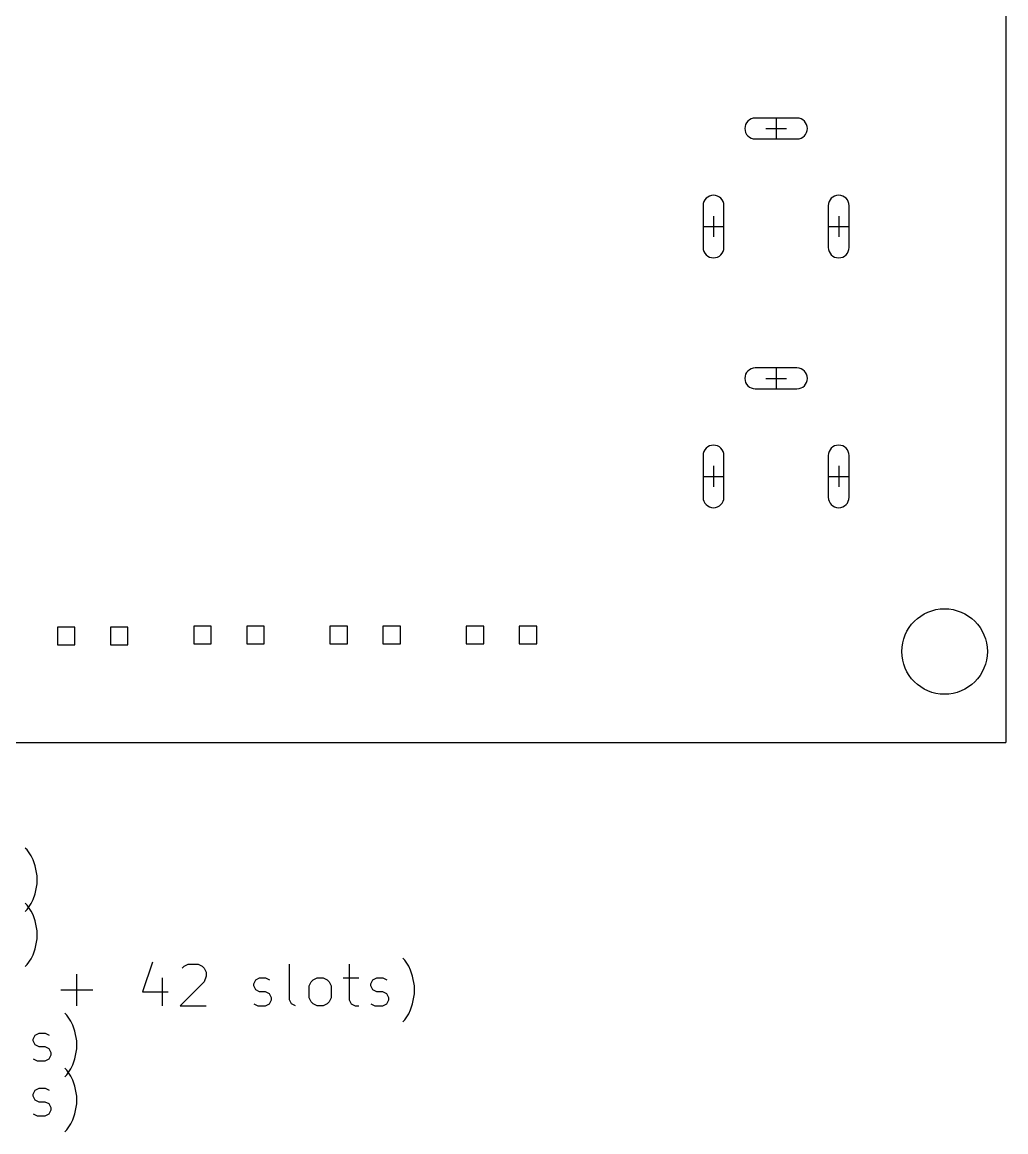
# Model space of a CAD drawing. Extents: x -2 to 95, y -116 to 0.
# Drawn here: x 47.6 to 94.7, y -113.5 to -60.3 of the extents above; entities that cross this region are included whole.
import ezdxf

# ---------------------------------------------------------------- set-up
doc = ezdxf.new("R2010")
doc.units = 0
doc.layers.add('BLACK', color=7, linetype='CONTINUOUS')

msp = doc.modelspace()

# ---------------------------------------------------------------- linework, layer by layer
at = {"layer": 'BLACK', "linetype": 'CONTINUOUS'}
for p, q in [((94.72, 0), (94.73, -94.86)), ((84.72, -64.9175), (82.72, -64.9175)), ((83.22, -65.4175), (84.22, -65.4175)), ((83.72, -64.9175), (83.72, -65.9175)), ((82.72, -65.9175), (84.72, -65.9175)), ((80.22, -69.1175), (80.22, -71.1175)), ((81.22, -71.1175), (81.22, -69.1175)), ((86.22, -69.1175), (86.22, -71.1175)), ((87.22, -71.1175), (87.22, -69.1175)), ((80.72, -69.6175), (80.72, -70.6175)), ((86.72, -69.6175), (86.72, -70.6175)), ((80.22, -70.1175), (81.22, -70.1175)), ((86.22, -70.1175), (87.22, -70.1175)), ((84.72, -76.8975), (82.72, -76.8975)), ((83.72, -76.8975), (83.72, -77.8975)), ((83.22, -77.3975), (84.22, -77.3975)), ((82.72, -77.8975), (84.72, -77.8975)), ((80.22, -81.0975), (80.22, -83.0975)), ((81.22, -83.0975), (81.22, -81.0975)), ((86.22, -81.0975), (86.22, -83.0975)), ((87.22, -83.0975), (87.22, -81.0975)), ((80.72, -81.5975), (80.72, -82.5975)), ((86.72, -81.5975), (86.72, -82.5975)), ((80.22, -82.0975), (81.22, -82.0975)), ((86.22, -82.0975), (87.22, -82.0975)), ((50.108933, -89.330067), (49.267467, -89.330067)), ((49.267467, -89.330067), (49.267467, -90.171533)), ((50.108933, -90.171533), (50.108933, -89.330067)), ((52.648933, -89.330067), (51.807467, -89.330067)), ((51.807467, -89.330067), (51.807467, -90.171533)), ((52.648933, -90.171533), (52.648933, -89.330067)), ((56.642933, -89.279267), (55.801467, -89.279267)), ((55.801467, -89.279267), (55.801467, -90.120733)), ((56.642933, -90.120733), (56.642933, -89.279267)), ((59.182933, -89.279267), (58.341467, -89.279267)), ((58.341467, -89.279267), (58.341467, -90.120733)), ((59.182933, -90.120733), (59.182933, -89.279267)), ((63.176833, -89.279267), (62.335367, -89.279267)), ((62.335367, -89.279267), (62.335367, -90.120733)), ((63.176833, -90.120733), (63.176833, -89.279267)), ((65.716833, -89.279267), (64.875367, -89.279267)), ((64.875367, -89.279267), (64.875367, -90.120733)), ((65.716833, -90.120733), (65.716833, -89.279267)), ((69.710733, -89.279267), (68.869267, -89.279267)), ((68.869267, -89.279267), (68.869267, -90.120733)), ((69.710733, -90.120733), (69.710733, -89.279267)), ((72.250733, -89.279267), (71.409267, -89.279267)), ((71.409267, -89.279267), (71.409267, -90.120733)), ((72.250733, -90.120733), (72.250733, -89.279267)), ((49.267467, -90.171533), (50.108933, -90.171533)), ((51.807467, -90.171533), (52.648933, -90.171533)), ((55.801467, -90.120733), (56.642933, -90.120733)), ((58.341467, -90.120733), (59.182933, -90.120733)), ((62.335367, -90.120733), (63.176833, -90.120733)), ((64.875367, -90.120733), (65.716833, -90.120733)), ((68.869267, -90.120733), (69.710733, -90.120733)), ((71.409267, -90.120733), (72.250733, -90.120733)), ((0.07, -94.85), (94.73, -94.86)), ((47.820868, -100.009361), (47.72563, -99.914123)), ((48.011344, -100.295076), (47.820868, -100.009361)), ((48.106582, -100.485552), (48.011344, -100.295076)), ((48.20182, -100.771266), (48.106582, -100.485552)), ((48.297058, -101.247457), (48.20182, -100.771266)), ((48.297058, -101.628409), (48.297058, -101.247457)), ((48.106582, -102.390314), (48.20182, -102.1046)), ((48.20182, -102.1046), (48.297058, -101.628409)), ((47.820868, -102.649361), (47.72563, -102.554123)), ((47.820868, -102.866504), (48.011344, -102.58079)), ((48.011344, -102.935076), (47.820868, -102.649361)), ((48.011344, -102.58079), (48.106582, -102.390314)), ((47.72563, -102.961742), (47.820868, -102.866504)), ((48.106582, -103.125552), (48.011344, -102.935076)), ((48.20182, -103.411266), (48.106582, -103.125552)), ((48.297058, -103.887457), (48.20182, -103.411266)), ((48.20182, -104.7446), (48.297058, -104.268409)), ((48.297058, -104.268409), (48.297058, -103.887457)), ((48.106582, -105.030314), (48.20182, -104.7446)), ((47.820868, -105.506504), (48.011344, -105.22079)), ((48.011344, -105.22079), (48.106582, -105.030314)), ((65.916108, -105.289361), (65.82087, -105.194123)), ((66.106584, -105.575076), (65.916108, -105.289361)), ((47.72563, -105.601742), (47.820868, -105.506504)), ((53.820868, -105.3846), (53.344678, -106.813171)), ((55.24944, -105.670314), (55.344678, -105.575076)), ((55.344678, -105.575076), (55.535154, -105.479838)), ((55.535154, -105.479838), (56.011345, -105.479838)), ((56.011345, -105.479838), (56.201821, -105.575076)), ((56.201821, -105.575076), (56.297059, -105.670314)), ((56.297059, -105.670314), (56.392297, -105.86079)), ((56.392297, -105.86079), (56.392297, -106.051266)), ((60.392298, -107.194123), (60.392298, -105.479838)), ((63.249441, -105.479838), (63.249441, -107.194123)), ((66.201822, -105.765552), (66.106584, -105.575076)), ((66.29706, -106.051266), (66.201822, -105.765552)), ((50.201821, -107.479838), (50.201821, -105.956028)), ((54.297059, -106.146504), (54.297059, -107.479838)), ((56.297059, -106.33698), (55.154202, -107.479838)), ((56.392297, -106.051266), (56.297059, -106.33698)), ((58.678012, -106.432219), (58.77325, -106.241742)), ((58.77325, -106.241742), (58.963726, -106.146504)), ((58.963726, -106.146504), (59.24944, -106.146504)), ((59.24944, -106.146504), (59.439917, -106.241742)), ((61.344679, -106.527457), (61.439917, -106.33698)), ((61.439917, -106.33698), (61.535155, -106.241742)), ((61.535155, -106.241742), (61.725631, -106.146504)), ((61.725631, -106.146504), (62.011346, -106.146504)), ((62.011346, -106.146504), (62.201822, -106.241742)), ((62.201822, -106.241742), (62.29706, -106.33698)), ((62.29706, -106.33698), (62.392298, -106.527457)), ((62.963727, -106.146504), (63.725631, -106.146504)), ((64.29706, -106.432219), (64.392298, -106.241742)), ((64.392298, -106.241742), (64.582774, -106.146504)), ((64.582774, -106.146504), (64.868488, -106.146504)), ((64.868488, -106.146504), (65.058965, -106.241742)), ((66.392298, -106.527457), (66.29706, -106.051266)), ((49.439916, -106.717933), (50.963726, -106.717933)), ((53.344678, -106.813171), (54.582773, -106.813171)), ((58.678012, -106.527457), (58.678012, -106.432219)), ((58.77325, -106.717933), (58.678012, -106.527457)), ((58.963726, -106.813171), (58.77325, -106.717933)), ((59.24944, -106.813171), (58.963726, -106.813171)), ((59.439917, -106.908409), (59.24944, -106.813171)), ((59.535155, -107.098885), (59.439917, -106.908409)), ((61.344679, -107.098885), (61.344679, -106.527457)), ((62.392298, -106.527457), (62.392298, -107.098885)), ((64.29706, -106.527457), (64.29706, -106.432219)), ((64.392298, -106.717933), (64.29706, -106.527457)), ((64.582774, -106.813171), (64.392298, -106.717933)), ((64.868488, -106.813171), (64.582774, -106.813171)), ((65.058965, -106.908409), (64.868488, -106.813171)), ((65.154203, -107.098885), (65.058965, -106.908409)), ((66.29706, -107.3846), (66.392298, -106.908409)), ((66.392298, -106.908409), (66.392298, -106.527457)), ((58.678012, -107.3846), (58.868488, -107.479838)), ((59.24944, -107.479838), (59.439917, -107.3846)), ((59.439917, -107.3846), (59.535155, -107.194123)), ((59.535155, -107.194123), (59.535155, -107.098885)), ((60.487536, -107.3846), (60.392298, -107.194123)), ((60.678012, -107.479838), (60.487536, -107.3846)), ((61.439917, -107.289361), (61.344679, -107.098885)), ((61.535155, -107.3846), (61.439917, -107.289361)), ((61.725631, -107.479838), (61.535155, -107.3846)), ((62.201822, -107.3846), (62.011346, -107.479838)), ((62.29706, -107.289361), (62.201822, -107.3846)), ((62.392298, -107.098885), (62.29706, -107.289361)), ((63.249441, -107.194123), (63.344679, -107.3846)), ((63.344679, -107.3846), (63.535155, -107.479838)), ((64.29706, -107.3846), (64.487536, -107.479838)), ((64.868488, -107.479838), (65.058965, -107.3846)), ((65.058965, -107.3846), (65.154203, -107.194123)), ((65.154203, -107.194123), (65.154203, -107.098885)), ((66.201822, -107.670314), (66.29706, -107.3846)), ((49.72563, -107.929361), (49.630392, -107.834123)), ((49.916106, -108.215076), (49.72563, -107.929361)), ((55.154202, -107.479838), (56.392297, -107.479838)), ((58.868488, -107.479838), (59.24944, -107.479838)), ((62.011346, -107.479838), (61.725631, -107.479838)), ((63.535155, -107.479838), (63.725631, -107.479838)), ((64.487536, -107.479838), (64.868488, -107.479838)), ((65.916108, -108.146504), (66.106584, -107.86079)), ((66.106584, -107.86079), (66.201822, -107.670314)), ((50.011344, -108.405552), (49.916106, -108.215076)), ((50.106582, -108.691266), (50.011344, -108.405552)), ((65.82087, -108.241742), (65.916108, -108.146504)), ((48.106582, -109.072219), (48.20182, -108.881742)), ((48.20182, -108.881742), (48.392296, -108.786504)), ((48.392296, -108.786504), (48.67801, -108.786504)), ((48.67801, -108.786504), (48.868487, -108.881742)), ((50.20182, -109.167457), (50.106582, -108.691266)), ((48.106582, -109.167457), (48.106582, -109.072219)), ((48.20182, -109.357933), (48.106582, -109.167457)), ((48.392296, -109.453171), (48.20182, -109.357933)), ((48.67801, -109.453171), (48.392296, -109.453171)), ((48.868487, -109.548409), (48.67801, -109.453171)), ((48.963725, -109.738885), (48.868487, -109.548409)), ((50.106582, -110.0246), (50.20182, -109.548409)), ((50.20182, -109.548409), (50.20182, -109.167457)), ((48.106582, -110.0246), (48.297058, -110.119838)), ((48.297058, -110.119838), (48.67801, -110.119838)), ((48.67801, -110.119838), (48.868487, -110.0246)), ((48.868487, -110.0246), (48.963725, -109.834123)), ((48.963725, -109.834123), (48.963725, -109.738885)), ((50.011344, -110.310314), (50.106582, -110.0246)), ((49.72563, -110.569361), (49.630392, -110.474123)), ((49.72563, -110.786504), (49.916106, -110.50079)), ((49.916106, -110.855076), (49.72563, -110.569361)), ((49.916106, -110.50079), (50.011344, -110.310314)), ((49.630392, -110.881742), (49.72563, -110.786504)), ((50.011344, -111.045552), (49.916106, -110.855076)), ((50.106582, -111.331266), (50.011344, -111.045552)), ((48.106582, -111.712219), (48.20182, -111.521742)), ((48.106582, -111.807457), (48.106582, -111.712219)), ((48.20182, -111.521742), (48.392296, -111.426504)), ((48.392296, -111.426504), (48.67801, -111.426504)), ((48.67801, -111.426504), (48.868487, -111.521742)), ((50.20182, -111.807457), (50.106582, -111.331266)), ((48.20182, -111.997933), (48.106582, -111.807457)), ((48.392296, -112.093171), (48.20182, -111.997933)), ((48.67801, -112.093171), (48.392296, -112.093171)), ((48.868487, -112.188409), (48.67801, -112.093171)), ((48.963725, -112.378885), (48.868487, -112.188409)), ((50.106582, -112.6646), (50.20182, -112.188409)), ((50.20182, -112.188409), (50.20182, -111.807457)), ((48.106582, -112.6646), (48.297058, -112.759838)), ((48.297058, -112.759838), (48.67801, -112.759838)), ((48.67801, -112.759838), (48.868487, -112.6646)), ((48.868487, -112.6646), (48.963725, -112.474123)), ((48.963725, -112.474123), (48.963725, -112.378885)), ((50.011344, -112.950314), (50.106582, -112.6646)), ((49.72563, -113.426504), (49.916106, -113.14079)), ((49.916106, -113.14079), (50.011344, -112.950314)), ((49.630392, -113.521742), (49.72563, -113.426504))]:
    msp.add_line(p, q, dxfattribs=at)
at = {"layer": 'BLACK'}
msp.add_circle((91.7956, -90.4928), 2.05, dxfattribs=at)
for centre, start, end in [((82.72, -65.4175), 90, 270), ((84.72, -65.4175), 270, 450), ((80.72, -69.1175), 0, 180), ((86.72, -69.1175), 0, 180), ((80.72, -71.1175), 180, 360), ((86.72, -71.1175), 180, 360), ((82.72, -77.3975), 90, 270), ((84.72, -77.3975), 270, 450), ((80.72, -81.0975), 0, 180), ((86.72, -81.0975), 0, 180), ((80.72, -83.0975), 180, 360), ((86.72, -83.0975), 180, 360)]:
    msp.add_arc(centre, 0.5, start, end, dxfattribs=at)

doc.saveas('drawing.dxf')
